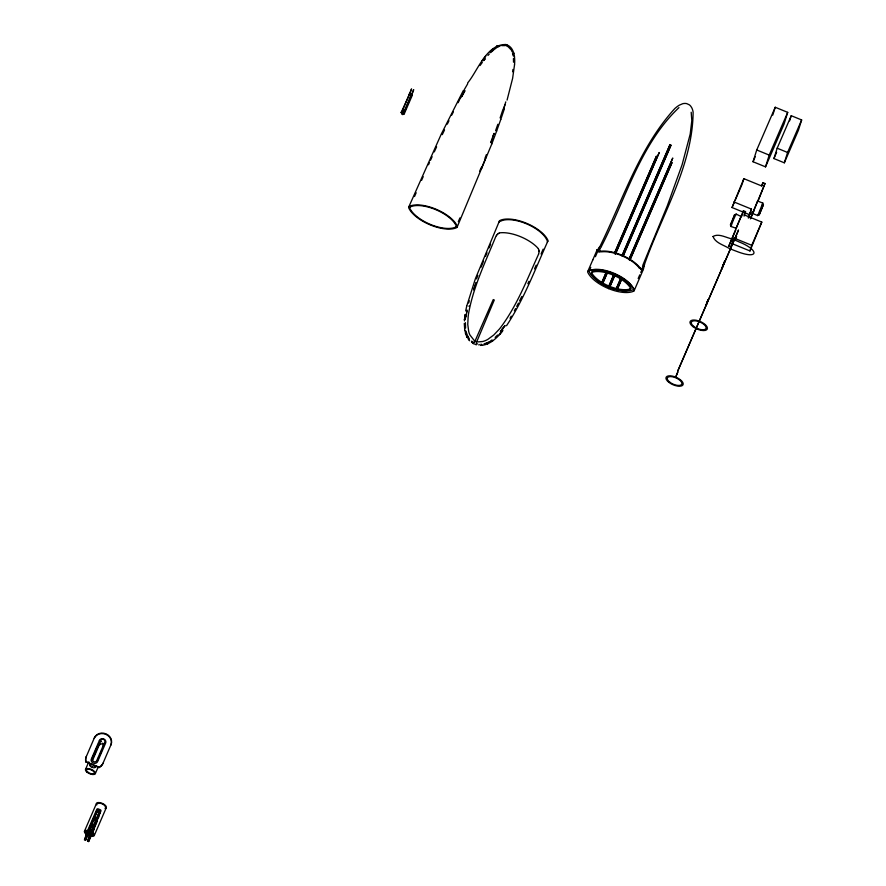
<?xml version="1.0" encoding="UTF-8"?>
<svg xmlns="http://www.w3.org/2000/svg" width="886" height="886" viewBox="0 0 886 886"><rect width="100%" height="100%" fill="white"/><g stroke="black" fill="none" stroke-linecap="round" stroke-linejoin="round"><path stroke-width="1.33" d="M513.515 62.23L513.448 58.487M465.405 322.659L465.593 328.03M464.275 323.434L464.773 330.29M514.522 64.922C515.242 57.656 514.367 46.537 505.662 44.51M758.239 214.733L757.751 215.597L752.524 213.448L757.596 201.011L762.846 203.104L762.359 204.799M757.663 201L757.508 201.654M85.466 840.415L88.545 831.267L97.781 809.826L99.863 810.679L89.696 836.019L96.131 821.167M87.548 841.268L90.627 832.12L99.863 810.679M705.754 305.748L708.291 299.501M708.302 299.557L705.821 305.648M736.399 228.333L730.961 226.473L733.331 220.016L736.067 214.024L741.217 216.594M736.1 214.058L735.867 214.91M757.729 215.597L762.835 203.104M514.522 64.855L512.617 78.367L507.069 100.096M465.106 315.372L465.084 315.649A13.345 1.34 -80.9 0 1 465.028 316.08L464.984 316.568M464.441 319.946L464.463 319.702A12.404 0.964 -81.5 0 1 464.485 319.37M642.494 267.129L642.882 265.124A10.1 3.777 -55.8 0 1 643.236 264.238L667.269 205.917L682.098 164.741L690.194 134.107L691.811 120.629L691.191 112.245M643.557 268.602L643.712 267.063M464.884 315.903L465.006 314.862M464.685 319.204L464.563 320.134M467.099 310.078L466.988 310.92M512.617 71.755L512.928 69.485M464.53 320.367L464.452 320.876M466.446 313.456L466.479 313.256A23.446 1.949 -78.3 0 1 466.468 314.021M466.003 316.8L466.058 316.479A12.315 0.598 -79.1 0 0 466.213 315.582M411.979 94.359L413.651 89.752M465.682 310.908L466.745 305.991M469.015 306.412L469.137 305.858M643.867 266.309L644.133 265.346M466.734 306.058L475.417 278.647L499.372 221.112M468.683 303.001L469.259 300.775M504.987 104.548L503.613 109.1L505.784 101.868M85.986 762.281A9.004 8.085 17.4 0 1 86.175 756.899L94.359 737.85A9.004 8.085 17.4 0 1 105.899 733.818A9.004 8.085 17.4 0 1 111.005 744.661L102.809 763.71A9.004 8.085 17.4 0 1 98.977 767.597L86.13 761.816A9.004 8.085 17.4 0 1 86.319 756.422M98.977 767.597L99.121 767.132A9.004 8.085 17.4 0 0 102.964 763.234M89.763 830.215L87.625 835.177L97.781 809.826M401.768 114.261L403.739 109.377M402.809 114.693L411.215 94.935L412.256 95.367L404.215 113.94L401.148 112.511A1.595 1.407 26.7 0 1 401.701 111.846A1.595 1.407 26.9 0 0 402.255 111.193L411.569 88.899L409.93 93.44M401.092 112.666L409.775 93.728M410.849 96.109L411.215 94.935M412.256 95.367L411.946 94.569M601.206 283.232L601.849 282.424M613.799 274.461L608.527 286.986L613.799 275.059M614.84 274.893L609.568 287.407L614.84 275.48M616.357 288.548L616.047 289.534L620.754 278.669M617.498 289.899L617.453 288.814M733.796 201.886L751.483 209.118L748.305 218.022L749.711 214.766L732.035 207.534L743.852 178.662L761.539 185.905L762.946 182.649L765.017 183.502L757.929 201.443M742.435 183.18L743.852 178.662M706.186 305.293L707.859 299.955M753.045 161.75L756.733 149.978L775.228 107.261L787.709 112.367L784.021 124.129L765.526 166.856L753.045 161.75L755.215 156.722M732.29 243.716L749.966 250.948L751.738 245.3L734.062 238.068L730.884 246.961L728.801 246.12L743.432 210.746L745.514 211.599L744.096 216.118M722.19 268.38L724.216 261.902M730.884 246.961L734.062 238.068M772.769 115.102L775.228 107.261M741.66 216.394L743.432 210.746M749.711 214.766L751.483 209.118M765.526 166.856L769.214 155.094L787.709 112.367M765.017 183.502L750.387 218.864L753.665 211.311M761.882 186.038L762.946 182.649M773.932 158.561L777.177 148.206L791.242 115.701L801.642 119.953L798.397 130.308L784.332 162.814L773.932 158.561L776.634 152.314M789.625 120.873L791.242 115.701M745.514 211.599L744.107 214.844L761.794 222.087L749.966 250.948M784.332 162.814L787.576 152.47L801.642 119.953M496.647 131.039L500.756 119.521M634.143 290.708L643.457 269.123M500.114 117.938L503.104 109.011M500.745 119.566L504.178 109.366M734.295 215.796L734.627 214.633M736.654 226.971L736.177 228.643M495.595 130.641L497.866 124.284M538.555 254.238L538.655 253.939A4.131 2.093 -83 0 0 538.777 253.485L538.887 252.975A4.242 2.259 -83.4 0 0 538.932 252.588L538.998 252.078A4.43 2.525 -83.3 0 0 538.965 251.569M736.809 226.539L741.283 216.151M490.634 142.602L494.078 133.354L492.694 137.075M457.054 227.303L491.819 143.897M734.007 216.594L733.243 218.576M491.221 142.269L492.694 138.371M491.808 143.931L496.669 130.995M476.103 343.281L494.288 300.011L493.247 299.579L474.353 342.572M761.982 205.818L761.539 206.992M476.325 341.52L476.347 341.475A7.653 7.642 -45.3 0 0 476.912 341.631L476.956 341.642A7.675 7.664 -26.8 0 0 477.499 341.752L477.809 341.797A11.762 10.444 3.2 0 0 478.595 341.863L482.538 341.531A14.553 12.925 3.2 0 0 483.546 341.265A15.749 13.988 3.2 0 0 484.576 340.922L485.019 340.756A22.161 19.691 3.2 0 0 487.821 339.393L493.779 334.997L499.217 329.249A92.543 82.199 3.1 0 0 500.811 327.255C517.258 305.183 527.214 279.112 538.544 254.249M404.215 113.94L404.271 113.785A1.595 1.407 26.8 0 0 404.315 112.921M476.524 278.902L477.875 275.38M484.996 158.195L486.425 154.541M644.465 264.371L644.742 263.696C661.953 214.622 692.697 165.582 693.118 112.123A21.22 19.071 17.4 0 0 692.63 110.008A15.594 14.021 17.4 0 0 692.243 108.867A12.05 10.831 17.4 0 0 691.623 107.538L690.703 106.154A7.343 6.601 17.4 0 0 689.308 104.814L686.783 103.64A7.166 6.435 17.4 0 0 684.125 103.485L683.527 103.551A9.68 8.694 17.4 0 0 682.619 103.751L679.473 105.091A28.906 25.982 17.4 0 0 675.896 107.627A41.908 37.666 17.4 0 0 674.91 108.446C639.493 147.176 623.057 199.162 600.409 245.555L599.922 246.585A10.2 4.397 -79.5 0 1 599.457 247.283M733.099 218.942L732.656 220.049M481.109 267.129L483.512 261.215M479.592 171.474L481.076 167.831M481.995 167.077L481.353 168.672L485.938 157.398M732.345 220.791L731.471 222.829M760.122 210.491L759.756 211.355M485.484 256.408L487.023 252.776M489.072 247.925L490.611 244.281M458.306 221.688L459.934 217.901M92.853 829.673L88.578 841.689L94.259 828.942M638.186 278.514L639.758 274.87M640.788 272.5L642.239 269.045A5.006 1.495 48.1 0 1 642.14 269.111L641.841 269.189M85.51 769.413L88.799 761.816M91.457 760.166L97.349 746.544M92.587 760.299L99.022 745.436A2.115 1.794 -20.6 0 1 99.509 744.639A2.281 2.038 -16.4 0 1 99.863 744.417A2.315 2.149 -12.7 0 1 100.218 744.262M97.283 760.753L98.9 757.043M99.963 754.562L101.569 750.852M95.323 773.644L98.058 767.32M84.436 831.301L96.496 803.436M88.788 829.639L86.64 834.601L96.652 811.332A1.196 1.096 -21.1 0 1 97.394 811.299L97.449 811.299A5.338 2.337 23.4 0 1 99.498 812.141L99.542 812.163A1.196 1.152 58.4 0 1 100.052 812.706L90.782 836.284L97.205 821.433M89.863 827.17L91.468 823.448M92.543 820.979L94.149 817.257M89.054 829.728L84.436 839.994L87.526 830.846L96.751 809.405A1.13 1.008 17.4 0 1 98.202 808.896L100.251 809.738A1.13 1.008 17.4 0 1 100.893 811.1L87.614 841.224M91.369 826.505L92.443 824.024M94.049 820.314L95.123 817.833M90.084 830.149L85.51 840.404M91.158 827.668L92.764 823.958M94.248 835.531L106.309 807.667M541.058 253.994L543.151 249.154M547.847 241.136C534.967 269.687 523.914 299.457 506.526 325.716M592.756 259.975L596.876 250.461A5.914 1.418 -5 0 0 597.43 250.716M587.783 271.459L592.789 259.897M595.403 256.685L597.928 250.849M589.201 271.016L590.763 267.395M601.45 283.354L606.002 272.689M614.773 252.41L656.471 156.091L614.829 252.709M602.048 282.235L606.223 272.578M607.597 271.836L602.646 283.254L601.605 282.833M615.283 254.06L659.239 152.503L615.349 254.371M603.045 282.811L607.774 271.891M621.994 255.545L670.015 144.584L622.05 255.999M623.035 255.976L671.056 145.005L623.079 256.431M620.565 278.636L616.169 288.792L617.21 289.213L621.607 279.079M628.805 259.598L672.762 158.04L629.414 258.646M629.824 260.063L672.064 162.47L629.891 260.329M617.132 289.811L621.828 278.968M732.035 207.534L734.151 202.639M735.203 200.203L742.08 184.31M728.801 246.12L735.712 230.138M751.738 245.3L761.794 222.087M414.515 196.526L416.165 192.749M534.546 268.868L536.185 265.147M463.278 90.616L441.25 134.163L408.823 206.859M421.592 180.345L423.198 176.679M428.481 164.774L429.511 162.47M430.563 160.144L432.113 156.689M601.439 246.374L601.594 246.042C625.461 199.727 640.102 144.318 678.964 107.616M731.338 223.128L730.374 225.044L734.605 214.633M434.295 151.905L436.599 146.854M753.576 211.466L752.591 213.426M527.846 283.741L528.953 281.327M442.28 134.639L444.517 129.943M447.308 124.129L448.969 120.729M519.573 300.908L521.754 296.522M731.482 225.653L730.983 226.506M451.727 115.125L453.388 111.835M458.073 102.71L459.313 100.317M516.726 306.412L518.454 303.101M459.945 99.121L461.185 96.84M462.426 94.558L464.275 91.125M643.391 269.311L643.358 269.377A6.412 1.816 56.9 0 1 643.269 269.51M413.596 89.851L404.337 112.046A1.595 1.407 26.9 0 0 404.304 112.921M514.334 310.798L515.541 308.605M464.076 90.018L467.73 83.716M510.048 318.218L511.266 316.136M467.62 82.974C477.676 71.057 486.148 44.378 505.651 44.51M496.193 235.942L495.95 236.352A4.109 1.805 -53.2 0 0 495.706 236.772C485.428 261.99 473.213 286.986 468.484 314.032A92.642 83.151 32.3 0 0 468.162 316.546L467.753 324.342L468.716 331.574A21.308 19.127 32.2 0 0 469.89 334.919L474.032 340.257A7.664 7.642 -19.6 0 0 475.306 341.044M500.324 331.763L500.656 331.286A6.235 0.842 -56.3 0 1 500.889 330.888L500.889 330.943M496.315 235.754L496.736 235.167A4.33 2.137 -52.9 0 1 496.935 234.89M498.918 335.008L498.995 334.897A4.175 0.631 -53.6 0 1 499.682 333.978M596.998 250.251L597.009 250.229A7.022 1.573 -17.9 0 0 596.865 250.395M501.288 330.389L501.509 330.079A16.48 2.226 -56.4 0 1 501.808 329.658L501.83 329.636M480.024 65.553L482.316 62.43M502.473 328.784L502.428 328.828A21.408 3.201 -56.7 0 0 502.14 329.16M503.248 328.307L502.75 328.95M502.927 328.174L503.447 327.488A21.209 3.854 -57.6 0 1 503.868 327.012L503.924 326.879A17.576 3.289 -57.7 0 1 504.311 326.358M456.102 226.738L455.88 226.971A4.496 1.96 23.4 0 0 456.179 225.786L456.146 225.686A27.001 11.784 23.4 0 0 435.358 209.473A27.001 11.784 23.4 0 0 410.351 206.881L410.318 206.903M482.128 60.78L485.694 56.339M598.858 248.257L597.795 249.42M499.693 333.967L500.413 333.081A13.755 2.126 -53.7 0 1 500.701 332.682L500.69 332.737A15.272 2.425 -53.8 0 1 501.033 332.383M504.3 326.402L504.433 326.247A12.36 2.171 -57.3 0 1 504.699 325.959A8.904 1.495 -57 0 1 505.031 325.561M502.207 331.497L502.395 331.264A8.373 1.119 -53.1 0 0 502.672 330.921M599.8 248.999L598.316 250.384M479.315 344.488L479.116 344.698A9.879 4.729 32 0 1 478.883 344.887L478.794 344.964M501.764 331.464L501.753 331.486A15.549 2.713 -54.2 0 0 501.465 331.785A15.87 2.658 -54 0 0 501.055 332.294M500.003 334.1L499.815 334.31A9.79 1.573 -53.9 0 1 499.582 334.554L499.25 334.919M487.953 55.453L489.293 53.991M497.589 335.052L495.152 337.411M498.43 335.794C493.69 340.722 487.544 345.352 480.389 345.396M489.814 51.853L492.782 49.151M490.567 52.695L492.904 50.524M492.383 50.978L491.774 51.532L492.948 50.48M493.447 50.059L496.315 47.933M498.087 233.804L497.467 234.358A4.496 2.403 -53.5 0 0 497.057 234.712M99.077 743.841L100.694 743.121M492.095 339.914L490.346 341.088M492.705 340.855L491.819 341.475M410.185 206.97L410.262 206.936A4.496 1.96 23.4 0 0 409.808 208.21L409.974 208.587A27.001 11.784 23.4 0 0 430.707 224.557A27.001 11.784 23.4 0 0 455.537 227.17L455.803 227.026M496.98 47.523L498.464 46.714M488.684 342.051L489.515 341.597M95.035 767.553L93.606 767.819M487.599 342.583L486.957 342.871L488.186 342.306M498.763 46.581L500.058 46.061M487.444 343.879L488.009 343.635M499.272 233.096L500.114 232.819A6.401 4.231 -62.9 0 1 500.623 232.73L500.834 232.73A26.99 11.784 23.4 0 1 537.558 247.759L538.167 248.501M486.37 343.103L484.066 343.823M501.675 45.618L505.419 45.607M482.46 345.263L481.508 345.363M599.844 251.325L600.553 251.236A26.99 11.784 23.4 0 1 639.515 267.184L640.024 267.771M481.386 344.244L480.888 344.266M642.749 269.643L642.815 269.654A11.241 4.352 81.2 0 1 642.04 269.632M599.069 251.801L598.714 251.702A11.374 3.655 -31.9 0 1 598.404 251.524M505.972 44.577L506.936 44.865M98.136 816.515L98.169 816.527A1.196 0.941 -2.8 0 1 98.734 816.903L98.855 817.18M506.548 45.928L507.855 46.526M597.507 251.214L596.954 250.882M476.391 344.82L475.594 344.532M777.177 148.206L787.576 152.47M756.733 149.978L769.214 155.094M750.077 212.374L752.159 213.227M409.133 94.082L410.174 94.514M730.573 240.471L732.644 241.324M608.892 285.813L609.933 286.233M86.13 761.816L99.121 767.132M474.641 344.145L473.168 343.502M474.021 342.428L473.013 341.996A4.674 1.063 16.3 0 1 472.692 341.797L472.216 341.564M642.029 269.433L641.807 269.311A11.02 4.397 80.5 0 1 641.298 269.123L640.489 268.746M92.111 766.412L92.144 766.434A2.027 1.362 20.3 0 0 92.698 766.634M472.626 343.225L472.836 343.336A3.777 0.72 19.1 0 0 473.246 343.502M91.291 767.132L91.524 767.254A2.846 1.517 20.8 0 0 92.343 767.575M598.349 251.535L598.227 251.469A10.964 3.655 -37 0 1 598.006 251.247M102.278 744.373L102.233 744.351A2.093 2.082 -9.3 0 0 101.746 744.14M508.132 46.692L511.233 49.948M598.194 251.436L598.227 251.469A12.039 3.533 -29.7 0 1 597.795 251.347M640.124 268.513L639.349 267.86M90.483 766.545L89.707 765.305M103.352 743.952L103.551 744.174A3.4 3.4 0 0 1 103.817 744.539L104.094 745.104M638.706 267.218L638.164 266.631A25.871 11.285 23.4 0 0 601.904 251.79L599.434 251.857A12.05 3.599 -27.3 0 1 599.091 251.79M469.602 340.756L466.401 335.827L464.762 330.212M468.406 339.316L468.805 339.825M469.281 338.607L468.583 337.577M468.085 336.702L467.742 336.038L468.406 337.278M511.676 50.768L512.13 51.809M471.618 342.262L471.662 342.361A4.718 2.049 -5.1 0 0 471.795 342.494M467.431 335.373L466.678 333.369M538.599 249.331L538.898 250.395M465.626 333.778L465.449 333.214L465.759 334.188M466.534 332.903L466.102 331.198M513.869 53.647L513.636 52.75M512.761 53.847L512.551 53.071L513.16 55.818M471.585 342.151L471.562 341.73A10.366 4.818 9.2 0 1 471.585 341.542M514.445 56.959L514.268 55.652M539.009 251.558L538.987 251.037A4.807 2.99 -82.1 0 0 538.854 250.428M640.467 268.635A12.05 4.275 70.3 0 1 640.113 268.38M639.415 268.115A14.11 4.065 63.8 0 1 638.762 267.483M597.995 251.181A4.397 1.141 0.5 0 1 597.928 251.07M597.84 250.705A6.7 1.595 -13.5 0 1 597.995 250.439M642.804 267.561A11.573 2.957 -65.6 0 1 642.904 266.597M600.298 248.556A10.687 4.519 -78.5 0 1 599.811 249.154M601.45 246.496A10.012 4.64 -81.1 0 1 600.819 247.67M642.306 268.004A7.409 1.838 63.3 0 1 642.306 268.414A6.545 1.783 59.5 0 1 642.306 268.691M640.312 267.971A14.021 3.909 65.5 0 1 640.002 267.616M640.833 268.48A13.179 4.053 67.8 0 1 640.523 268.17M641.231 269.045A12.603 4.242 70.8 0 1 640.888 268.757M642.959 269.499A5.25 1.373 44.9 0 1 642.704 269.466M643.457 268.358A9.059 1.816 74.9 0 1 643.435 268.657M643.878 266.907A10.809 3.345 -59.5 0 1 644.044 266.154M644.233 265.279A10.134 3.644 -56.2 0 1 644.565 264.327M597.02 249.996A10.145 0.831 -36 0 1 597.186 249.83M600.331 251.004A13.755 3.079 -21.8 0 1 599.434 251.103M598.559 251.314A12.504 3.433 -27 0 1 598.283 251.303M597.939 251.236A11.751 3.511 -30.7 0 1 597.618 251.17M596.81 250.295A7.841 1.595 -22 0 1 596.898 250.14A9.048 1.362 -29.2 0 1 597.098 249.907M599.423 247.128A10.521 4.231 -77.6 0 1 598.825 248.036M464.652 317.742A15.228 0.831 -82.2 0 1 464.718 317.232A13.966 0.742 -82.2 0 1 464.751 316.856M464.497 320.001A8.749 0.687 -81.5 0 1 464.53 319.647M465.36 318.761A23.357 0.698 -79.8 0 1 465.615 317.133M464.585 318.772A15.151 1.063 -81.8 0 1 464.629 318.34M464.452 319.525A13.777 1.052 -81.6 0 1 464.485 319.137M464.74 318.451A12.016 0.831 -81.7 0 1 464.641 319.281M466.18 315.261A18.152 0.941 -79 0 1 466.08 315.881M466.357 314.342A21.685 1.44 -78.7 0 1 466.224 315.084M464.906 317.62A14.519 1.196 -81.4 0 1 464.84 318.196M464.818 317.841A15.693 1.307 -81.4 0 0 464.873 317.343A15.793 1.462 -81.2 0 0 464.928 316.789M466.856 312.249A22.947 2.315 -77.8 0 1 466.756 312.847M466.988 311.252A19.536 2.115 -77.6 0 1 466.9 311.828M466.856 311.285A16.037 1.595 -77.9 0 1 466.789 311.728M465.272 314.574A10.167 1.119 -80.6 0 1 465.239 314.94M464.829 316.568A11.596 0.554 -82.3 0 1 464.928 315.759M464.607 318.384A15.859 1.008 -82 0 1 464.696 317.62M501.875 329.448A19.57 2.835 -56.6 0 1 502.163 329.049M502.583 330.5A9.148 1.661 -54.5 0 1 502.849 330.223M501.332 332.604A15.815 2.27 -53.4 0 1 500.69 333.369A15.128 2.326 -53.7 0 1 500.38 333.723A13.423 2.149 -53.9 0 1 499.992 334.177M501.41 332.405A14.918 1.971 -53.1 0 0 501.686 332.062L501.941 331.829A12.027 1.562 -53.1 0 0 502.218 331.464M503.968 327.311A17.631 1.484 -54.9 0 1 503.746 327.621M504.92 325.993A7.664 0.797 -55.3 0 1 504.688 326.314M502.063 331.065A13.035 2.381 -54.5 0 1 502.373 330.711M501.709 331.663A14.475 2.492 -54.2 0 1 501.963 331.364M502.495 328.64A23.213 3.81 -57.1 0 1 502.96 328.03M501.011 330.755A11.053 1.429 -56.3 0 1 501.288 330.367M502.373 329.603A22.837 2.68 -55.8 0 1 501.908 330.212M538.356 248.844A5.67 3.943 -77.3 0 1 538.577 249.343M547.149 241.823A5.626 2.459 23.4 0 0 547.736 239.94A28.119 12.271 23.4 0 0 526.118 223.128A28.119 12.271 23.4 0 0 500.069 220.426A5.626 2.459 23.4 0 0 499.438 222.22M471.884 341.254A4.829 2.093 -0.2 0 1 471.74 341.121M477.62 343.978A4.718 0.764 24.7 0 1 476.956 343.735M500.546 221.323A4.496 1.96 23.4 0 1 500.967 221.013A27.001 11.784 23.4 0 1 525.974 223.593A27.001 11.784 23.4 0 1 546.728 239.729A4.496 1.96 23.4 0 1 546.884 240.294M498.076 233.705A5.183 3.223 -57.8 0 1 499.106 233.073M103.153 747.12A2.115 1.761 66.6 0 0 103.297 746.233A2.281 2.027 57.3 0 0 103.263 745.846A2.315 2.182 46.5 0 0 103.186 745.48M91.059 765.449A2.359 1.916 0.9 0 1 90.926 765.161M94.005 766.656A2.359 1.96 37.1 0 0 94.326 766.545A2.27 1.927 45.7 0 0 94.614 766.379M95.046 765.969A2.115 1.794 55.1 0 1 94.625 766.379M94.215 738.315A9.004 8.085 17.4 0 1 105.744 734.295A9.004 8.085 17.4 0 1 110.85 745.126M99.664 744.096A4.22 1.838 23.4 0 1 98.767 743.066M101.17 741.36A4.22 1.838 23.4 0 1 101.491 741.427M97.969 745.248A2.724 1.827 -40.6 0 1 98.368 744.605A3.167 2.326 -37.4 0 1 98.778 744.218M102.167 743.21A2.846 2.824 44.4 0 1 102.577 743.376M89.874 763.876A2.724 1.85 -39.8 0 0 89.674 764.596A3.145 2.281 -32.1 0 0 89.674 765.061M95.311 767.354A3.145 2.392 75.9 0 0 95.644 767.054A2.724 1.971 82.8 0 0 96.065 766.401M99.753 744.838A5.338 2.337 23.4 0 1 98.49 743.819M93.883 818.575A1.13 1.008 17.4 0 1 95.234 818.044M97.382 818.919A1.13 1.008 17.4 0 1 97.704 819.118M97.737 817.446A5.338 2.337 23.4 0 1 97.316 817.313M97.028 812.229A5.338 2.337 23.4 0 1 99.11 813.082M96.773 804.92A5.338 2.337 23.4 0 1 98.889 802.539A5.338 2.337 23.4 0 1 105.301 805.308A5.338 2.337 23.4 0 1 105.046 808.486M97.571 803.801A4.22 1.838 23.4 0 1 102.045 803.823A4.22 1.838 23.4 0 1 105.323 807.068M721.492 269.244L724.903 260.982L721.492 269.244M759.191 214.899L763.455 204.577L759.213 214.811M713.042 236.484C715.168 242.764 723.319 244.913 728.613 248.069A44.643 19.481 23.4 0 0 736.177 251.17C758.925 260.218 759.823 250.262 739.079 241.911A44.643 19.481 23.4 0 0 731.515 238.821C725.844 237.526 718.446 233.14 713.042 236.484M676.151 376.007L677.834 371.921L676.162 375.963M734.848 240.394L736.532 236.307L734.848 240.394M738.459 230.227L677.591 371.433L738.459 230.227M602.834 283.022L602.524 284.007L602.834 283.022M608.926 286.056L608.627 286.998L608.926 286.056M473.7 289.711L476.114 282.712L473.7 289.711M99.409 740.452L91.369 759.025A3.378 3.035 17.4 0 0 93.285 763.09A3.378 3.035 17.4 0 0 97.615 761.572L105.656 743A3.378 3.035 17.4 0 0 103.74 738.935A3.378 3.035 17.4 0 0 99.409 740.452M100.594 740.397L92.554 758.981A2.248 2.027 17.4 0 0 93.838 761.683A2.248 2.027 17.4 0 0 96.718 760.686L104.758 742.103A2.248 2.027 17.4 0 0 103.485 739.4A2.248 2.027 17.4 0 0 100.594 740.397M462.182 95.688L461.639 96.674L464.917 90.649L462.182 95.688M485.052 58.875L483.712 60.58L485.052 58.875M497.046 46.183L496.348 46.581L497.677 45.85L496.991 46.216M409.421 206.327L409.354 206.36A5.626 2.459 23.4 0 0 408.778 207.966L408.978 208.409A28.119 12.271 23.4 0 0 430.574 225.033A28.119 12.271 23.4 0 0 456.423 227.746L456.644 227.636A5.626 2.459 23.4 0 0 457.209 226.03L457.065 225.686A28.119 12.271 23.4 0 0 435.491 208.996A28.119 12.271 23.4 0 0 409.565 206.261L409.421 206.327M467.088 337.245L466.723 336.525L467.055 337.178M633.501 288.637L633.468 288.559A25.871 11.285 23.4 0 0 613.577 273.098A25.871 11.285 23.4 0 0 589.611 270.618A3.378 1.473 23.4 0 0 589.179 271.515L589.256 271.747A25.871 11.285 23.4 0 0 609.147 287.208A25.871 11.285 23.4 0 0 633.113 289.689A3.378 1.473 23.4 0 0 633.545 288.792L633.523 288.703M693.694 326.369A7.985 3.489 23.4 0 0 705.987 328.551A7.985 3.489 23.4 0 0 696.407 320.965A7.985 3.489 23.4 0 0 693.694 326.369M669.639 382.076A7.874 3.433 23.4 0 0 681.766 384.225A7.874 3.433 23.4 0 0 672.319 376.76A7.874 3.433 23.4 0 0 669.639 382.076M668.786 382.265A9.248 4.031 23.4 0 0 683.017 384.79A9.248 4.031 23.4 0 0 671.931 376.018A9.248 4.031 23.4 0 0 668.786 382.265M692.83 326.546A9.358 4.087 23.4 0 0 707.238 329.105A9.358 4.087 23.4 0 0 696.019 320.223A9.358 4.087 23.4 0 0 692.83 326.546M629.503 289.999A5.626 2.459 23.4 0 0 630.245 287.651A23.623 10.311 23.4 0 0 592.413 272.168A5.626 2.459 23.4 0 0 591.671 274.516A23.623 10.311 23.4 0 0 629.503 289.999M629.913 289.069A5.626 2.459 23.4 0 0 630.644 286.721A23.623 10.311 23.4 0 0 592.812 271.238A5.626 2.459 23.4 0 0 592.081 273.586A23.623 10.311 23.4 0 0 629.913 289.069M608.604 288.615A27.001 11.784 23.4 0 0 633.601 291.195A4.496 1.96 23 0 0 634.088 289.7A27.001 11.784 23.4 0 0 613.322 273.553A27.001 11.784 23.4 0 0 588.315 270.972A4.496 1.971 23.8 0 0 587.861 272.478A27.001 11.784 23.4 0 0 608.604 288.615M87.725 772.06A4.22 1.838 23.4 0 0 94.259 773.279A4.22 1.838 23.4 0 0 89.264 769.258A4.22 1.838 23.4 0 0 87.725 772.06M87.005 772.204A5.338 2.337 23.4 0 0 95.278 773.744A5.338 2.337 23.4 0 0 88.965 768.649A5.338 2.337 23.4 0 0 87.005 772.204M86.651 833.947A4.22 1.838 23.4 0 0 93.185 835.155A4.22 1.838 23.4 0 0 88.201 831.134A4.22 1.838 23.4 0 0 86.651 833.947M85.942 834.08A5.338 2.337 23.4 0 0 94.204 835.62A5.338 2.337 23.4 0 0 87.891 830.536A5.338 2.337 23.4 0 0 85.942 834.08"/></g></svg>
